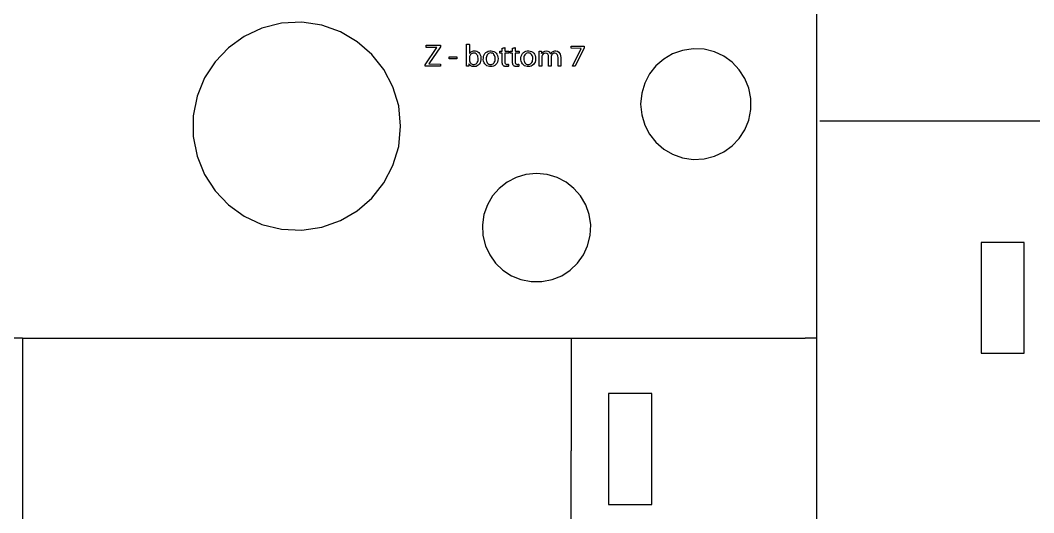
# Model space of a CAD drawing. Header units: metres. Extents: x 2882 to 3456, y 343 to 720.
# Drawn here: x 2942.9 to 3034.5, y 502.6 to 547 of the extents above; entities that cross this region are included whole.
import ezdxf

# ---------------------------------------------------------------- set-up
doc = ezdxf.new("R2010")
doc.units = ezdxf.units.M

msp = doc.modelspace()

# ---------------------------------------------------------------- linework, layer by layer
at = {"layer": 'COMPONENT1'}
for p, q in [((3014.85, 620.965), (3014.85, 537.965)), ((3014.85, 537.965), (3014.85, 501.815)), ((3015.15, 537.965), (3035.35, 537.965)), ((3033.65, 526.965), (3029.75, 526.965)), ((3029.75, 526.965), (3029.75, 516.965)), ((3033.65, 516.965), (3033.65, 526.965)), ((3029.75, 516.965), (3033.65, 516.965))]:
    msp.add_line(p, q, dxfattribs=at)
at = {"layer": 'COMPONENT2'}
for p, q in [((2964.71, 546.33), (2963.106, 545.584)), ((2966.461, 546.765), (2964.71, 546.33)), ((2968.32, 546.855), (2966.461, 546.765)), ((2970.131, 546.588), (2968.32, 546.855)), ((2971.813, 545.993), (2970.131, 546.588)), ((2963.106, 545.584), (2961.683, 544.561)), ((2973.331, 545.105), (2971.813, 545.993)), ((2961.683, 544.561), (2960.476, 543.297)), ((2974.65, 543.957), (2973.331, 545.105)), ((3003.701, 544.463), (3002.737, 544.321)), ((3004.689, 544.415), (3003.701, 544.463)), ((3005.621, 544.184), (3004.689, 544.415)), ((2975.736, 542.585), (2974.65, 543.957)), ((3001.035, 543.532), (3000.333, 542.922)), ((3001.842, 544.005), (3001.035, 543.532)), ((3002.737, 544.321), (3001.842, 544.005)), ((3006.474, 543.787), (3005.621, 544.184)), ((3007.231, 543.243), (3006.474, 543.787)), ((2960.476, 543.297), (2959.52, 541.826)), ((2976.554, 541.023), (2975.736, 542.585)), ((3000.333, 542.922), (2999.756, 542.192)), ((3007.873, 542.571), (3007.231, 543.243)), ((3008.382, 541.788), (3007.873, 542.571)), ((2959.52, 541.826), (2958.848, 540.182)), ((2999.756, 542.192), (2999.32, 541.361)), ((3008.739, 540.913), (3008.382, 541.788)), ((2977.071, 539.306), (2976.554, 541.023)), ((2999.32, 541.361), (2999.046, 540.447)), ((3008.926, 539.965), (3008.739, 540.913)), ((2958.848, 540.182), (2958.496, 538.399)), ((2999.046, 540.447), (2998.95, 539.469)), ((3008.926, 538.973), (3008.926, 539.965)), ((2977.25, 537.467), (2977.071, 539.306)), ((2998.95, 539.469), (2999.046, 538.491)), ((3008.739, 538.025), (3008.926, 538.973)), ((2958.496, 538.399), (2958.496, 536.535)), ((2999.046, 538.491), (2999.32, 537.577)), ((3008.382, 537.151), (3008.739, 538.025)), ((2977.071, 535.628), (2977.25, 537.467)), ((2999.32, 537.577), (2999.756, 536.747)), ((3007.873, 536.368), (3008.382, 537.151)), ((2958.496, 536.535), (2958.848, 534.752)), ((2999.756, 536.747), (3000.333, 536.017)), ((3007.231, 535.696), (3007.873, 536.368)), ((2976.554, 533.911), (2977.071, 535.628)), ((3000.333, 536.017), (3001.035, 535.406)), ((3001.035, 535.406), (3001.842, 534.934)), ((3006.474, 535.152), (3007.231, 535.696)), ((2958.848, 534.752), (2959.52, 533.108)), ((3001.842, 534.934), (3002.737, 534.617)), ((3002.737, 534.617), (3003.701, 534.475)), ((3003.701, 534.475), (3004.689, 534.523)), ((3004.689, 534.523), (3005.621, 534.755)), ((3005.621, 534.755), (3006.474, 535.152)), ((2975.736, 532.349), (2976.554, 533.911)), ((2959.52, 533.108), (2960.476, 531.637)), ((2987.685, 532.851), (2986.871, 532.424)), ((2988.58, 533.12), (2987.685, 532.851)), ((2989.539, 533.214), (2988.58, 533.12)), ((2990.497, 533.12), (2989.539, 533.214)), ((2991.393, 532.851), (2990.497, 533.12)), ((2992.207, 532.424), (2991.393, 532.851)), ((2960.476, 531.637), (2961.683, 530.373)), ((2974.65, 530.977), (2975.736, 532.349)), ((2986.156, 531.858), (2985.557, 531.17)), ((2986.871, 532.424), (2986.156, 531.858)), ((2992.922, 531.858), (2992.207, 532.424)), ((2993.52, 531.17), (2992.922, 531.858)), ((2973.331, 529.829), (2974.65, 530.977)), ((2985.557, 531.17), (2985.094, 530.379)), ((2993.983, 530.379), (2993.52, 531.17)), ((2961.683, 530.373), (2963.106, 529.351)), ((2971.813, 528.941), (2973.331, 529.829)), ((2985.094, 530.379), (2984.784, 529.502)), ((2994.294, 529.502), (2993.983, 530.379)), ((2963.106, 529.351), (2964.71, 528.605)), ((2970.131, 528.346), (2971.813, 528.941)), ((2984.784, 529.502), (2984.645, 528.558)), ((2994.433, 528.558), (2994.294, 529.502)), ((2964.71, 528.605), (2966.461, 528.169)), ((2966.461, 528.169), (2968.32, 528.079)), ((2968.32, 528.079), (2970.131, 528.346)), ((2984.645, 528.558), (2984.692, 527.589)), ((2994.386, 527.589), (2994.433, 528.558)), ((2984.692, 527.589), (2984.919, 526.677)), ((2994.159, 526.677), (2994.386, 527.589)), ((2984.919, 526.677), (2985.308, 525.841)), ((2993.77, 525.841), (2994.159, 526.677)), ((2985.308, 525.841), (2985.841, 525.099)), ((2993.237, 525.099), (2993.77, 525.841)), ((2985.841, 525.099), (2986.5, 524.47)), ((2986.5, 524.47), (2987.267, 523.971)), ((2991.811, 523.971), (2992.578, 524.47)), ((2992.578, 524.47), (2993.237, 525.099)), ((2987.267, 523.971), (2988.124, 523.621)), ((2988.124, 523.621), (2989.053, 523.438)), ((2989.053, 523.438), (2990.025, 523.438)), ((2990.025, 523.438), (2990.954, 523.621)), ((2990.954, 523.621), (2991.811, 523.971)), ((2943.041, 518.316), (2920.85, 518.316)), ((2943.041, 518.316), (2943.041, 508.166)), ((2943.041, 518.316), (2992.66, 518.316)), ((2992.66, 518.316), (2992.66, 508.166)), ((2992.66, 518.316), (3013.54, 518.316)), ((3013.54, 518.316), (3013.84, 518.316)), ((3014.85, 518.316), (3013.84, 518.316)), ((2999.951, 513.318), (2996.05, 513.318)), ((2996.05, 513.318), (2996.05, 503.318)), ((2999.951, 503.318), (2999.951, 513.318)), ((2943.041, 508.166), (2943.041, 489.168)), ((2992.66, 489.168), (2992.66, 508.166)), ((2996.05, 503.318), (2999.951, 503.318))]:
    msp.add_line(p, q, dxfattribs=at)
at = {"layer": 'COMPONENT9'}
for p, q in [((2979.471, 543.026), (2980.523, 544.569)), ((2979.561, 544.577), (2979.561, 544.783)), ((2979.561, 544.783), (2980.845, 544.783)), ((2980.523, 544.569), (2979.561, 544.577)), ((2980.845, 544.633), (2979.796, 543.096)), ((2980.845, 544.783), (2980.845, 544.633)), ((2983.216, 544.885), (2983.254, 544.885)), ((2983.216, 544.815), (2983.216, 544.885)), ((2983.216, 544.632), (2983.216, 544.815)), ((2983.216, 544.371), (2983.216, 544.632)), ((2983.254, 544.885), (2983.293, 544.885)), ((2983.293, 544.885), (2983.337, 544.885)), ((2983.337, 544.885), (2983.382, 544.885)), ((2983.382, 544.885), (2983.421, 544.885)), ((2983.421, 544.885), (2983.45, 544.885)), ((2983.45, 544.885), (2983.462, 544.854)), ((2983.462, 544.854), (2983.462, 544.763)), ((2983.462, 544.763), (2983.462, 544.63)), ((2983.462, 544.63), (2983.462, 544.476)), ((2983.462, 544.476), (2983.462, 544.319)), ((2986.428, 544.477), (2986.442, 544.506)), ((2986.428, 544.426), (2986.428, 544.477)), ((2986.428, 544.363), (2986.428, 544.426)), ((2986.442, 544.506), (2986.486, 544.519)), ((2986.486, 544.519), (2986.545, 544.537)), ((2986.545, 544.537), (2986.605, 544.555)), ((2986.605, 544.555), (2986.67, 544.574)), ((2986.67, 544.574), (2986.67, 544.487)), ((2986.67, 544.487), (2986.67, 544.406)), ((2986.67, 544.406), (2986.67, 544.326)), ((2987.362, 544.477), (2987.377, 544.506)), ((2987.362, 544.426), (2987.362, 544.477)), ((2987.362, 544.363), (2987.362, 544.426)), ((2987.377, 544.506), (2987.421, 544.519)), ((2987.421, 544.519), (2987.48, 544.537)), ((2987.48, 544.537), (2987.54, 544.555)), ((2987.54, 544.555), (2987.605, 544.574)), ((2987.605, 544.574), (2987.605, 544.487)), ((2987.605, 544.487), (2987.605, 544.406)), ((2987.605, 544.406), (2987.605, 544.326)), ((2992.679, 544.509), (2992.679, 544.715)), ((2992.679, 544.715), (2993.835, 544.715)), ((2993.576, 544.504), (2992.679, 544.509)), ((2992.78, 542.882), (2993.576, 544.504)), ((2993.835, 544.552), (2993.037, 542.882)), ((2993.835, 544.715), (2993.835, 544.552)), ((2981.63, 543.553), (2981.63, 543.734)), ((2981.63, 543.734), (2982.327, 543.734)), ((2982.327, 543.553), (2981.63, 543.553)), ((2982.327, 543.734), (2982.327, 543.553)), ((2983.216, 544.072), (2983.216, 544.371)), ((2983.216, 543.772), (2983.216, 544.072)), ((2983.216, 543.507), (2983.216, 543.772)), ((2983.216, 543.315), (2983.216, 543.507)), ((2983.462, 544.319), (2983.462, 544.179)), ((2983.462, 544.179), (2983.462, 544.076)), ((2983.462, 544.076), (2983.462, 544.028)), ((2983.462, 544.028), (2983.493, 544.068)), ((2983.464, 543.711), (2983.462, 543.684)), ((2983.462, 543.684), (2983.462, 543.63)), ((2983.462, 543.63), (2983.462, 543.591)), ((2983.462, 543.591), (2983.462, 543.547)), ((2983.462, 543.547), (2983.462, 543.504)), ((2983.462, 543.504), (2983.462, 543.466)), ((2983.467, 543.737), (2983.464, 543.711)), ((2983.475, 543.773), (2983.467, 543.737)), ((2983.492, 543.823), (2983.475, 543.773)), ((2983.521, 543.884), (2983.492, 543.823)), ((2983.493, 544.068), (2983.534, 544.118)), ((2983.559, 543.938), (2983.521, 543.884)), ((2983.534, 544.118), (2983.581, 544.161)), ((2983.603, 543.984), (2983.559, 543.938)), ((2983.581, 544.161), (2983.634, 544.199)), ((2983.653, 544.022), (2983.603, 543.984)), ((2983.634, 544.199), (2983.693, 544.229)), ((2983.707, 544.051), (2983.653, 544.022)), ((2983.693, 544.229), (2983.758, 544.252)), ((2983.765, 544.07), (2983.707, 544.051)), ((2983.758, 544.252), (2983.829, 544.268)), ((2983.825, 544.08), (2983.765, 544.07)), ((2983.905, 544.077), (2983.825, 544.08)), ((2983.829, 544.268), (2983.906, 544.275)), ((2983.992, 544.056), (2983.905, 544.077)), ((2983.906, 544.275), (2984.015, 544.27)), ((2984.066, 544.017), (2983.992, 544.056)), ((2984.015, 544.27), (2984.129, 544.241)), ((2984.129, 543.962), (2984.066, 544.017)), ((2984.129, 544.241), (2984.232, 544.189)), ((2984.18, 543.894), (2984.129, 543.962)), ((2984.218, 543.814), (2984.18, 543.894)), ((2984.244, 543.726), (2984.218, 543.814)), ((2984.232, 544.189), (2984.32, 544.116)), ((2984.258, 543.63), (2984.244, 543.726)), ((2984.246, 543.418), (2984.259, 543.524)), ((2984.259, 543.524), (2984.258, 543.63)), ((2984.32, 544.116), (2984.394, 544.023)), ((2984.394, 544.023), (2984.451, 543.912)), ((2984.451, 543.912), (2984.49, 543.785)), ((2984.49, 543.785), (2984.509, 543.644)), ((2984.509, 543.644), (2984.506, 543.48)), ((2984.726, 543.477), (2984.727, 543.634)), ((2984.727, 543.634), (2984.752, 543.782)), ((2984.752, 543.782), (2984.8, 543.913)), ((2984.8, 543.913), (2984.869, 544.025)), ((2984.869, 544.025), (2984.956, 544.117)), ((2984.956, 544.117), (2985.058, 544.189)), ((2984.983, 543.655), (2984.977, 543.562)), ((2984.977, 543.562), (2984.984, 543.456)), ((2985, 543.747), (2984.983, 543.655)), ((2985.029, 543.834), (2985, 543.747)), ((2985.071, 543.913), (2985.029, 543.834)), ((2985.058, 544.189), (2985.174, 544.24)), ((2985.125, 543.981), (2985.071, 543.913)), ((2985.193, 544.035), (2985.125, 543.981)), ((2985.174, 544.24), (2985.3, 544.269)), ((2985.274, 544.071), (2985.193, 544.035)), ((2985.369, 544.088), (2985.274, 544.071)), ((2985.3, 544.269), (2985.435, 544.275)), ((2985.47, 544.082), (2985.369, 544.088)), ((2985.435, 544.275), (2985.569, 544.256)), ((2985.558, 544.053), (2985.47, 544.082)), ((2985.631, 544.005), (2985.558, 544.053)), ((2985.569, 544.256), (2985.69, 544.215)), ((2985.69, 543.942), (2985.631, 544.005)), ((2985.69, 544.215), (2985.796, 544.152)), ((2985.736, 543.867), (2985.69, 543.942)), ((2985.77, 543.784), (2985.736, 543.867)), ((2985.792, 543.697), (2985.77, 543.784)), ((2985.787, 543.409), (2985.802, 543.513)), ((2985.802, 543.61), (2985.792, 543.697)), ((2985.796, 544.152), (2985.886, 544.07)), ((2985.802, 543.513), (2985.802, 543.61)), ((2985.886, 544.07), (2985.959, 543.969)), ((2985.959, 543.969), (2986.013, 543.852)), ((2986.013, 543.852), (2986.046, 543.721)), ((2986.058, 543.576), (2986.043, 543.405)), ((2986.046, 543.721), (2986.058, 543.576)), ((2986.216, 544.222), (2986.223, 544.247)), ((2986.216, 544.181), (2986.216, 544.222)), ((2986.216, 544.133), (2986.216, 544.181)), ((2986.216, 544.09), (2986.216, 544.133)), ((2986.22, 544.058), (2986.216, 544.09)), ((2986.249, 544.058), (2986.22, 544.058)), ((2986.223, 544.247), (2986.257, 544.247)), ((2986.297, 544.058), (2986.249, 544.058)), ((2986.257, 544.247), (2986.306, 544.247)), ((2986.35, 544.058), (2986.297, 544.058)), ((2986.306, 544.247), (2986.359, 544.247)), ((2986.397, 544.058), (2986.35, 544.058)), ((2986.359, 544.247), (2986.404, 544.247)), ((2986.428, 544.037), (2986.397, 544.058)), ((2986.404, 544.247), (2986.428, 544.259)), ((2986.428, 544.302), (2986.428, 544.363)), ((2986.428, 544.259), (2986.428, 544.302)), ((2986.428, 543.925), (2986.428, 544.037)), ((2986.428, 543.753), (2986.428, 543.925)), ((2986.428, 543.565), (2986.428, 543.753)), ((2986.428, 543.406), (2986.428, 543.565)), ((2986.67, 544.326), (2986.67, 544.267)), ((2986.67, 544.267), (2986.704, 544.247)), ((2986.678, 544.058), (2986.67, 543.943)), ((2986.67, 543.943), (2986.67, 543.778)), ((2986.67, 543.778), (2986.67, 543.592)), ((2986.67, 543.592), (2986.67, 543.429)), ((2986.73, 544.058), (2986.678, 544.058)), ((2986.704, 544.247), (2986.775, 544.247)), ((2986.811, 544.058), (2986.73, 544.058)), ((2986.775, 544.247), (2986.864, 544.247)), ((2986.901, 544.058), (2986.811, 544.058)), ((2986.864, 544.247), (2986.949, 544.247)), ((2986.978, 544.058), (2986.901, 544.058)), ((2986.949, 544.247), (2987.009, 544.247)), ((2987.026, 544.065), (2986.978, 544.058)), ((2987.009, 544.247), (2987.026, 544.226)), ((2987.026, 544.226), (2987.026, 544.186)), ((2987.026, 544.186), (2987.026, 544.139)), ((2987.026, 544.139), (2987.026, 544.094)), ((2987.026, 544.094), (2987.026, 544.065)), ((2987.15, 544.222), (2987.158, 544.247)), ((2987.15, 544.181), (2987.15, 544.222)), ((2987.15, 544.133), (2987.15, 544.181)), ((2987.15, 544.09), (2987.15, 544.133)), ((2987.154, 544.058), (2987.15, 544.09)), ((2987.184, 544.058), (2987.154, 544.058)), ((2987.158, 544.247), (2987.191, 544.247)), ((2987.231, 544.058), (2987.184, 544.058)), ((2987.191, 544.247), (2987.24, 544.247)), ((2987.284, 544.058), (2987.231, 544.058)), ((2987.24, 544.247), (2987.294, 544.247)), ((2987.331, 544.058), (2987.284, 544.058)), ((2987.294, 544.247), (2987.338, 544.247)), ((2987.362, 544.037), (2987.331, 544.058)), ((2987.338, 544.247), (2987.362, 544.259)), ((2987.362, 544.302), (2987.362, 544.363)), ((2987.362, 544.259), (2987.362, 544.302)), ((2987.362, 543.925), (2987.362, 544.037)), ((2987.362, 543.753), (2987.362, 543.925)), ((2987.362, 543.565), (2987.362, 543.753)), ((2987.362, 543.406), (2987.362, 543.565)), ((2987.605, 544.326), (2987.605, 544.267)), ((2987.605, 544.267), (2987.638, 544.247)), ((2987.613, 544.058), (2987.605, 543.943)), ((2987.605, 543.943), (2987.605, 543.778)), ((2987.605, 543.778), (2987.605, 543.592)), ((2987.605, 543.592), (2987.605, 543.429)), ((2987.664, 544.058), (2987.613, 544.058)), ((2987.638, 544.247), (2987.71, 544.247)), ((2987.745, 544.058), (2987.664, 544.058)), ((2987.71, 544.247), (2987.798, 544.247)), ((2987.835, 544.058), (2987.745, 544.058)), ((2987.798, 544.247), (2987.883, 544.247)), ((2987.912, 544.058), (2987.835, 544.058)), ((2987.883, 544.247), (2987.943, 544.247)), ((2987.96, 544.065), (2987.912, 544.058)), ((2987.943, 544.247), (2987.96, 544.226)), ((2987.96, 544.226), (2987.96, 544.186)), ((2987.96, 544.186), (2987.96, 544.139)), ((2987.96, 544.139), (2987.96, 544.094)), ((2987.96, 544.094), (2987.96, 544.065)), ((2988.127, 543.634), (2988.152, 543.782)), ((2988.127, 543.477), (2988.127, 543.634)), ((2988.152, 543.782), (2988.201, 543.913)), ((2988.201, 543.913), (2988.269, 544.025)), ((2988.269, 544.025), (2988.356, 544.117)), ((2988.356, 544.117), (2988.459, 544.189)), ((2988.383, 543.655), (2988.378, 543.562)), ((2988.378, 543.562), (2988.385, 543.456)), ((2988.401, 543.747), (2988.383, 543.655)), ((2988.43, 543.834), (2988.401, 543.747)), ((2988.472, 543.913), (2988.43, 543.834)), ((2988.459, 544.189), (2988.574, 544.24)), ((2988.526, 543.981), (2988.472, 543.913)), ((2988.593, 544.035), (2988.526, 543.981)), ((2988.574, 544.24), (2988.701, 544.269)), ((2988.674, 544.071), (2988.593, 544.035)), ((2988.769, 544.088), (2988.674, 544.071)), ((2988.701, 544.269), (2988.836, 544.275)), ((2988.871, 544.082), (2988.769, 544.088)), ((2988.836, 544.275), (2988.97, 544.256)), ((2988.959, 544.053), (2988.871, 544.082)), ((2989.032, 544.005), (2988.959, 544.053)), ((2988.97, 544.256), (2989.091, 544.215)), ((2989.091, 543.942), (2989.032, 544.005)), ((2989.091, 544.215), (2989.197, 544.152)), ((2989.137, 543.867), (2989.091, 543.942)), ((2989.171, 543.784), (2989.137, 543.867)), ((2989.192, 543.697), (2989.171, 543.784)), ((2989.187, 543.409), (2989.202, 543.513)), ((2989.203, 543.61), (2989.192, 543.697)), ((2989.197, 544.152), (2989.287, 544.07)), ((2989.202, 543.513), (2989.203, 543.61)), ((2989.287, 544.07), (2989.36, 543.969)), ((2989.36, 543.969), (2989.413, 543.852)), ((2989.413, 543.852), (2989.447, 543.721)), ((2989.458, 543.576), (2989.443, 543.405)), ((2989.447, 543.721), (2989.458, 543.576)), ((2989.765, 544.162), (2989.761, 544.247)), ((2989.761, 544.247), (2989.795, 544.247)), ((2989.769, 544.074), (2989.765, 544.162)), ((2989.771, 543.98), (2989.769, 544.074)), ((2989.772, 543.878), (2989.771, 543.98)), ((2989.772, 543.722), (2989.772, 543.878)), ((2989.772, 543.38), (2989.772, 543.722)), ((2989.795, 544.247), (2989.869, 544.247)), ((2989.869, 544.247), (2989.944, 544.247)), ((2989.944, 544.247), (2989.978, 544.247)), ((2989.978, 544.247), (2989.98, 544.212)), ((2989.98, 544.212), (2989.984, 544.136)), ((2989.984, 544.136), (2989.987, 544.059)), ((2989.987, 544.059), (2990.065, 544.118)), ((2989.989, 544.024), (2989.987, 544.059)), ((2990.016, 543.735), (2990.015, 543.703)), ((2990.015, 543.703), (2990.015, 543.575)), ((2990.015, 543.575), (2990.015, 543.292)), ((2990.019, 543.767), (2990.016, 543.735)), ((2990.025, 543.797), (2990.019, 543.767)), ((2990.034, 543.824), (2990.025, 543.797)), ((2990.078, 543.915), (2990.034, 543.824)), ((2990.065, 544.118), (2990.156, 544.199)), ((2990.146, 543.995), (2990.078, 543.915)), ((2990.235, 544.051), (2990.146, 543.995)), ((2990.156, 544.199), (2990.276, 544.255)), ((2990.342, 544.072), (2990.235, 544.051)), ((2990.276, 544.255), (2990.429, 544.276)), ((2990.466, 544.045), (2990.342, 544.072)), ((2990.429, 544.276), (2990.558, 544.255)), ((2990.555, 543.968), (2990.466, 544.045)), ((2990.609, 543.85), (2990.555, 543.968)), ((2990.558, 544.255), (2990.668, 544.199)), ((2990.627, 543.7), (2990.609, 543.85)), ((2990.627, 543.572), (2990.627, 543.7)), ((2990.627, 543.291), (2990.627, 543.572)), ((2990.668, 544.199), (2990.754, 544.112)), ((2990.754, 544.112), (2990.813, 544.002)), ((2990.813, 544.002), (2990.853, 544.057)), ((2990.853, 544.057), (2990.891, 544.104)), ((2990.871, 543.759), (2990.869, 543.725)), ((2990.869, 543.725), (2990.869, 543.594)), ((2990.869, 543.594), (2990.869, 543.304)), ((2990.875, 543.791), (2990.871, 543.759)), ((2990.881, 543.821), (2990.875, 543.791)), ((2990.889, 543.849), (2990.881, 543.821)), ((2990.934, 543.934), (2990.889, 543.849)), ((2990.891, 544.104), (2990.932, 544.145)), ((2990.932, 544.145), (2990.974, 544.179)), ((2991, 544.005), (2990.934, 543.934)), ((2990.974, 544.179), (2991.037, 544.221)), ((2991.085, 544.054), (2991, 544.005)), ((2991.037, 544.221), (2991.105, 544.251)), ((2991.185, 544.072), (2991.085, 544.054)), ((2991.105, 544.251), (2991.183, 544.269)), ((2991.183, 544.269), (2991.273, 544.276)), ((2991.315, 544.044), (2991.185, 544.072)), ((2991.273, 544.276), (2991.421, 544.25)), ((2991.407, 543.962), (2991.315, 544.044)), ((2991.463, 543.83), (2991.407, 543.962)), ((2991.421, 544.25), (2991.567, 544.157)), ((2991.481, 543.652), (2991.463, 543.83)), ((2991.481, 543.532), (2991.481, 543.652)), ((2991.481, 543.267), (2991.481, 543.532)), ((2991.567, 544.157), (2991.679, 543.976)), ((2991.679, 543.976), (2991.724, 543.683)), ((2991.724, 543.683), (2991.724, 543.558)), ((2991.724, 543.558), (2991.724, 543.282)), ((2979.471, 542.882), (2979.471, 543.026)), ((2980.859, 542.882), (2979.471, 542.882)), ((2979.796, 543.096), (2980.859, 543.088)), ((2980.859, 543.088), (2980.859, 542.882)), ((2983.205, 542.888), (2983.207, 542.925)), ((2983.233, 542.882), (2983.205, 542.888)), ((2983.207, 542.925), (2983.209, 542.965)), ((2983.209, 542.965), (2983.211, 543.008)), ((2983.211, 543.008), (2983.213, 543.053)), ((2983.213, 543.053), (2983.214, 543.099)), ((2983.214, 543.099), (2983.215, 543.146)), ((2983.215, 543.146), (2983.216, 543.193)), ((2983.216, 543.235), (2983.216, 543.315)), ((2983.216, 543.193), (2983.216, 543.235)), ((2983.265, 542.882), (2983.233, 542.882)), ((2983.303, 542.882), (2983.265, 542.882)), ((2983.341, 542.882), (2983.303, 542.882)), ((2983.376, 542.882), (2983.341, 542.882)), ((2983.416, 542.882), (2983.376, 542.882)), ((2983.418, 542.909), (2983.416, 542.882)), ((2983.42, 542.942), (2983.418, 542.909)), ((2983.423, 542.981), (2983.42, 542.942)), ((2983.425, 543.022), (2983.423, 542.981)), ((2983.428, 543.06), (2983.425, 543.022)), ((2983.436, 543.105), (2983.428, 543.06)), ((2983.46, 543.068), (2983.436, 543.105)), ((2983.504, 543.012), (2983.46, 543.068)), ((2983.462, 543.466), (2983.462, 543.429)), ((2983.462, 543.429), (2983.463, 543.395)), ((2983.463, 543.395), (2983.467, 543.362)), ((2983.467, 543.362), (2983.491, 543.286)), ((2983.491, 543.286), (2983.519, 543.23)), ((2983.552, 542.965), (2983.504, 543.012)), ((2983.519, 543.23), (2983.555, 543.18)), ((2983.605, 542.926), (2983.552, 542.965)), ((2983.555, 543.18), (2983.598, 543.137)), ((2983.598, 543.137), (2983.648, 543.102)), ((2983.663, 542.896), (2983.605, 542.926)), ((2983.648, 543.102), (2983.703, 543.075)), ((2983.725, 542.874), (2983.663, 542.896)), ((2983.703, 543.075), (2983.763, 543.057)), ((2983.79, 542.859), (2983.725, 542.874)), ((2983.763, 543.057), (2983.826, 543.049)), ((2983.86, 542.852), (2983.79, 542.859)), ((2983.826, 543.049), (2983.912, 543.053)), ((2983.953, 542.854), (2983.86, 542.852)), ((2983.912, 543.053), (2983.996, 543.075)), ((2984.064, 542.876), (2983.953, 542.854)), ((2983.996, 543.075), (2984.069, 543.115)), ((2984.171, 542.921), (2984.064, 542.876)), ((2984.069, 543.115), (2984.132, 543.17)), ((2984.132, 543.17), (2984.182, 543.24)), ((2984.269, 542.988), (2984.171, 542.921)), ((2984.182, 543.24), (2984.22, 543.323)), ((2984.22, 543.323), (2984.246, 543.418)), ((2984.356, 543.077), (2984.269, 542.988)), ((2984.426, 543.189), (2984.356, 543.077)), ((2984.478, 543.323), (2984.426, 543.189)), ((2984.506, 543.48), (2984.478, 543.323)), ((2984.751, 543.335), (2984.726, 543.477)), ((2984.797, 543.208), (2984.751, 543.335)), ((2984.863, 543.099), (2984.797, 543.208)), ((2984.946, 543.009), (2984.863, 543.099)), ((2985.045, 542.937), (2984.946, 543.009)), ((2984.984, 543.456), (2985.006, 543.359)), ((2985.006, 543.359), (2985.04, 543.272)), ((2985.04, 543.272), (2985.086, 543.196)), ((2985.157, 542.886), (2985.045, 542.937)), ((2985.086, 543.196), (2985.142, 543.133)), ((2985.142, 543.133), (2985.209, 543.084)), ((2985.28, 542.858), (2985.157, 542.886)), ((2985.209, 543.084), (2985.284, 543.052)), ((2985.407, 542.852), (2985.28, 542.858)), ((2985.284, 543.052), (2985.367, 543.038)), ((2985.367, 543.038), (2985.452, 543.042)), ((2985.527, 542.866), (2985.407, 542.852)), ((2985.452, 543.042), (2985.531, 543.066)), ((2985.643, 542.901), (2985.527, 542.866)), ((2985.531, 543.066), (2985.602, 543.106)), ((2985.602, 543.106), (2985.664, 543.162)), ((2985.753, 542.957), (2985.643, 542.901)), ((2985.664, 543.162), (2985.717, 543.232)), ((2985.717, 543.232), (2985.758, 543.315)), ((2985.852, 543.035), (2985.753, 542.957)), ((2985.758, 543.315), (2985.787, 543.409)), ((2985.936, 543.135), (2985.852, 543.035)), ((2986.001, 543.258), (2985.936, 543.135)), ((2986.043, 543.405), (2986.001, 543.258)), ((2986.428, 543.319), (2986.428, 543.406)), ((2986.429, 543.257), (2986.428, 543.319)), ((2986.435, 543.184), (2986.429, 543.257)), ((2986.447, 543.117), (2986.435, 543.184)), ((2986.464, 543.058), (2986.447, 543.117)), ((2986.488, 543.006), (2986.464, 543.058)), ((2986.518, 542.962), (2986.488, 543.006)), ((2986.55, 542.93), (2986.518, 542.962)), ((2986.588, 542.903), (2986.55, 542.93)), ((2986.631, 542.881), (2986.588, 542.903)), ((2986.679, 542.865), (2986.631, 542.881)), ((2986.67, 543.429), (2986.67, 543.332)), ((2986.67, 543.332), (2986.672, 543.273)), ((2986.672, 543.273), (2986.682, 543.201)), ((2986.731, 542.855), (2986.679, 542.865)), ((2986.682, 543.201), (2986.702, 543.143)), ((2986.702, 543.143), (2986.733, 543.099)), ((2986.788, 542.851), (2986.731, 542.855)), ((2986.733, 543.099), (2986.778, 543.071)), ((2986.778, 543.071), (2986.836, 543.058)), ((2986.836, 542.852), (2986.788, 542.851)), ((2986.836, 543.058), (2986.88, 543.057)), ((2986.88, 542.856), (2986.836, 542.852)), ((2986.88, 543.057), (2986.909, 543.058)), ((2986.92, 542.862), (2986.88, 542.856)), ((2986.909, 543.058), (2986.934, 543.061)), ((2986.955, 542.869), (2986.92, 542.862)), ((2986.934, 543.061), (2986.978, 543.068)), ((2986.986, 542.877), (2986.955, 542.869)), ((2986.978, 543.068), (2987.003, 543.031)), ((2987.011, 542.901), (2986.986, 542.877)), ((2987.003, 543.031), (2987.006, 542.985)), ((2987.006, 542.985), (2987.008, 542.938)), ((2987.008, 542.938), (2987.011, 542.901)), ((2987.362, 543.319), (2987.362, 543.406)), ((2987.363, 543.257), (2987.362, 543.319)), ((2987.369, 543.184), (2987.363, 543.257)), ((2987.381, 543.117), (2987.369, 543.184)), ((2987.398, 543.058), (2987.381, 543.117)), ((2987.422, 543.006), (2987.398, 543.058)), ((2987.452, 542.962), (2987.422, 543.006)), ((2987.485, 542.93), (2987.452, 542.962)), ((2987.522, 542.903), (2987.485, 542.93)), ((2987.565, 542.881), (2987.522, 542.903)), ((2987.613, 542.865), (2987.565, 542.881)), ((2987.605, 543.429), (2987.605, 543.332)), ((2987.605, 543.332), (2987.606, 543.273)), ((2987.606, 543.273), (2987.616, 543.201)), ((2987.666, 542.855), (2987.613, 542.865)), ((2987.616, 543.201), (2987.636, 543.143)), ((2987.636, 543.143), (2987.668, 543.099)), ((2987.722, 542.851), (2987.666, 542.855)), ((2987.668, 543.099), (2987.712, 543.071)), ((2987.712, 543.071), (2987.771, 543.058)), ((2987.77, 542.852), (2987.722, 542.851)), ((2987.814, 542.856), (2987.77, 542.852)), ((2987.771, 543.058), (2987.814, 543.057)), ((2987.814, 543.057), (2987.843, 543.058)), ((2987.854, 542.862), (2987.814, 542.856)), ((2987.843, 543.058), (2987.869, 543.061)), ((2987.889, 542.869), (2987.854, 542.862)), ((2987.869, 543.061), (2987.912, 543.068)), ((2987.921, 542.877), (2987.889, 542.869)), ((2987.912, 543.068), (2987.937, 543.031)), ((2987.945, 542.901), (2987.921, 542.877)), ((2987.937, 543.031), (2987.94, 542.985)), ((2987.94, 542.985), (2987.943, 542.938)), ((2987.943, 542.938), (2987.945, 542.901)), ((2988.151, 543.335), (2988.127, 543.477)), ((2988.197, 543.208), (2988.151, 543.335)), ((2988.263, 543.099), (2988.197, 543.208)), ((2988.347, 543.009), (2988.263, 543.099)), ((2988.446, 542.937), (2988.347, 543.009)), ((2988.385, 543.456), (2988.406, 543.359)), ((2988.406, 543.359), (2988.44, 543.272)), ((2988.44, 543.272), (2988.486, 543.196)), ((2988.558, 542.886), (2988.446, 542.937)), ((2988.486, 543.196), (2988.543, 543.133)), ((2988.543, 543.133), (2988.609, 543.084)), ((2988.68, 542.858), (2988.558, 542.886)), ((2988.609, 543.084), (2988.685, 543.052)), ((2988.808, 542.852), (2988.68, 542.858)), ((2988.685, 543.052), (2988.768, 543.038)), ((2988.768, 543.038), (2988.853, 543.042)), ((2988.927, 542.866), (2988.808, 542.852)), ((2988.853, 543.042), (2988.931, 543.066)), ((2989.044, 542.901), (2988.927, 542.866)), ((2988.931, 543.066), (2989.002, 543.106)), ((2989.002, 543.106), (2989.065, 543.162)), ((2989.154, 542.957), (2989.044, 542.901)), ((2989.065, 543.162), (2989.117, 543.232)), ((2989.117, 543.232), (2989.159, 543.315)), ((2989.253, 543.035), (2989.154, 542.957)), ((2989.159, 543.315), (2989.187, 543.409)), ((2989.336, 543.135), (2989.253, 543.035)), ((2989.401, 543.258), (2989.336, 543.135)), ((2989.443, 543.405), (2989.401, 543.258)), ((2989.772, 543.038), (2989.772, 543.38)), ((2989.772, 542.882), (2989.772, 543.038)), ((2989.81, 542.882), (2989.772, 542.882)), ((2989.893, 542.882), (2989.81, 542.882)), ((2989.977, 542.882), (2989.893, 542.882)), ((2990.015, 542.882), (2989.977, 542.882)), ((2990.015, 543.292), (2990.015, 543.01)), ((2990.015, 543.01), (2990.015, 542.882)), ((2990.627, 543.01), (2990.627, 543.291)), ((2990.627, 542.882), (2990.627, 543.01)), ((2990.665, 542.882), (2990.627, 542.882)), ((2990.748, 542.882), (2990.665, 542.882)), ((2990.831, 542.882), (2990.748, 542.882)), ((2990.869, 542.882), (2990.831, 542.882)), ((2990.869, 543.304), (2990.869, 543.014)), ((2990.869, 543.014), (2990.869, 542.882)), ((2991.481, 543.002), (2991.481, 543.267)), ((2991.481, 542.882), (2991.481, 543.002)), ((2991.519, 542.882), (2991.481, 542.882)), ((2991.603, 542.882), (2991.519, 542.882)), ((2991.686, 542.882), (2991.603, 542.882)), ((2991.724, 542.882), (2991.686, 542.882)), ((2991.724, 543.282), (2991.724, 543.007)), ((2991.724, 543.007), (2991.724, 542.882)), ((2993.037, 542.882), (2992.78, 542.882))]:
    msp.add_line(p, q, dxfattribs=at)

doc.saveas('drawing.dxf')
